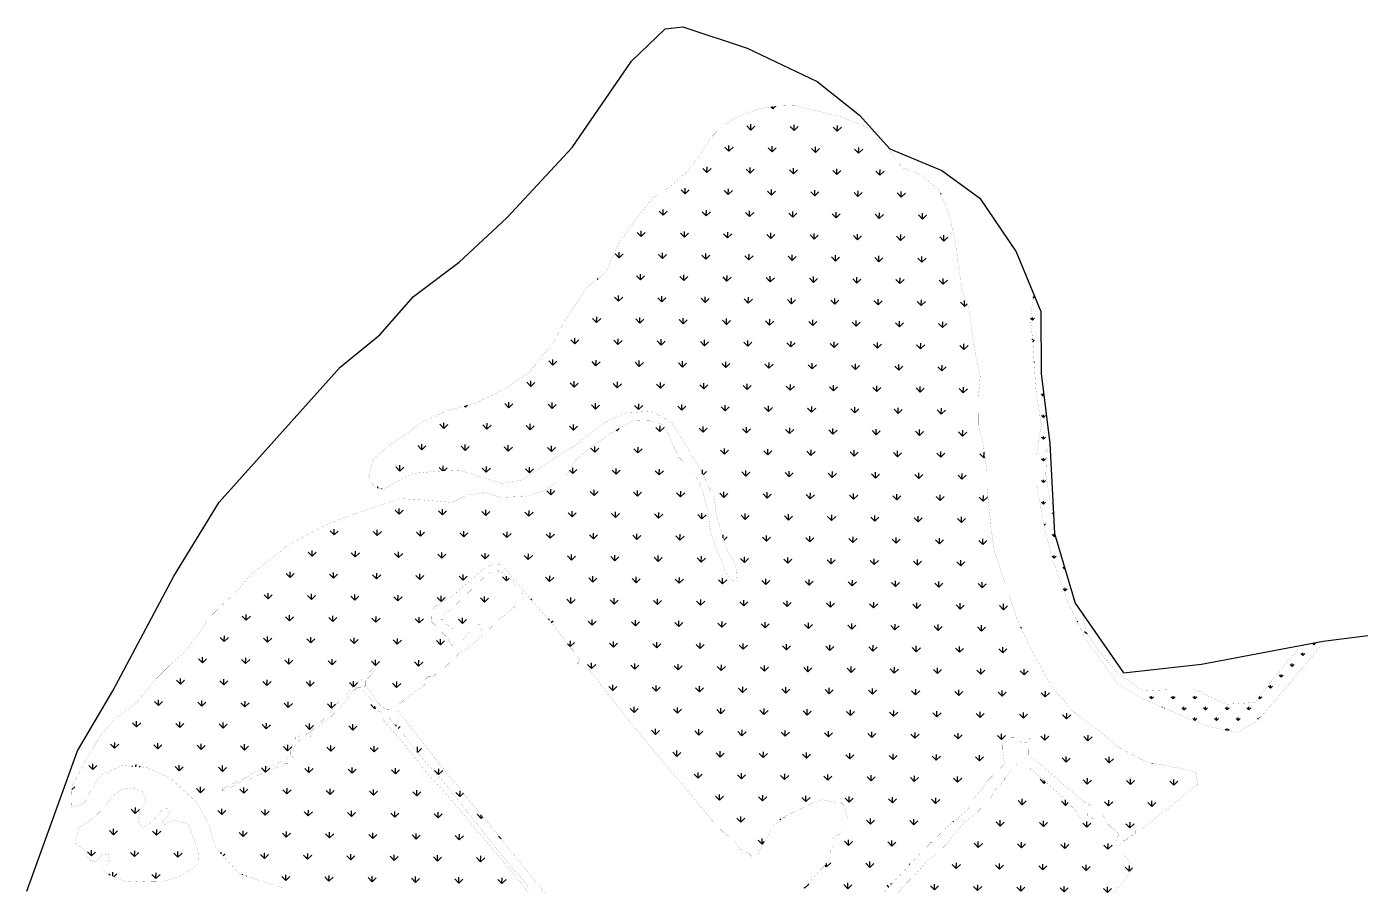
# Model space of a CAD drawing. Header units: metres. Extents: x 266580 to 276210, y 2111090 to 2136109.
# Drawn here: x 269120 to 271335, y 2118526 to 2119954 of the extents above; entities that cross this region are included whole.
import ezdxf

# ---------------------------------------------------------------- set-up
doc = ezdxf.new("R2010")
doc.units = ezdxf.units.M
doc.layers.add('MANGROOVES', color=112, linetype='Continuous')
doc.layers.add('village', color=3, linetype='Continuous')

msp = doc.modelspace()

# ---------------------------------------------------------------- hatches: boundary and pattern name
at = {"layer": 'MANGROOVES'}
h = msp.add_hatch(dxfattribs=at)
h.set_pattern_fill('GRASS', color=256, scale=2, angle=-0.837602)
h.paths.add_polyline_path([(270640.6, 2118173.3), (270640.6, 2118177.3), (270636.6, 2118177.3), (270632.7, 2118181.4), (270609.2, 2118209.6), (270581.9, 2118245.8), (270519.2, 2118318.4), (270487.9, 2118354.7), (270480.1, 2118366.8), (270460.4, 2118383), (270452.7, 2118395.1), (270452.7, 2118399.1), (270452.8, 2118403), (270452.8, 2118407), (270456.8, 2118407), (270460.8, 2118406.9), (270464.8, 2118406.9), (270468.8, 2118406.8), (270476.8, 2118414.6), (270484.9, 2118418.5), (270484.9, 2118422.5), (270489, 2118430.4), (270497.1, 2118438.2), (270501.2, 2118446.1), (270509.3, 2118454), (270541.6, 2118485.4), (270561.8, 2118509), (270578.1, 2118528.7), (270594.2, 2118544.4), (270618.5, 2118571.9), (270630.6, 2118579.7), (270646.7, 2118595.4), (270658.9, 2118611.1), (270675.1, 2118630.8), (270695.3, 2118646.4), (270719.5, 2118670), (270727.7, 2118685.8), (270731.7, 2118689.7), (270735.8, 2118693.6), (270747.9, 2118709.4), (270756.1, 2118721.2), (270764.2, 2118729), (270768.1, 2118729), (270772.1, 2118728.9), (270780.1, 2118728.8), (270787.9, 2118720.7), (270811.5, 2118700.5), (270839, 2118676.2), (270858.7, 2118656), (270870.4, 2118639.9), (270874.3, 2118639.8), (270878.3, 2118639.8), (270882.4, 2118643.7), (270882.4, 2118645.7), (270882.4, 2118647.7), (270886.5, 2118651.6), (270886.6, 2118659.6), (270882.7, 2118663.6), (270874.8, 2118667.7), (270831.5, 2118704.2), (270804, 2118728.5), (270788.2, 2118740.6), (270784.3, 2118744.7), (270784.4, 2118748.7), (270784.4, 2118752.6), (270784.5, 2118756.6), (270784.5, 2118760.6), (270784.6, 2118764.6), (270788.6, 2118768.5), (270784.7, 2118772.6), (270780.6, 2118764.6), (270776.6, 2118764.7), (270772.6, 2118764.8), (270768.7, 2118768.8), (270764.7, 2118768.9), (270760.8, 2118772.9), (270752.9, 2118773), (270748.9, 2118773.1), (270744.8, 2118769.2), (270740.7, 2118761.3), (270740.6, 2118753.3), (270744.2, 2118729.3), (270740.2, 2118725.4), (270732.1, 2118717.6), (270716, 2118701.9), (270707.8, 2118690), (270691.6, 2118670.4), (270691.5, 2118662.4), (270687.5, 2118662.5), (270683.4, 2118654.6), (270643.1, 2118619.3), (270606.7, 2118584), (270566.3, 2118540.8), (270533.9, 2118505.4), (270505.6, 2118474), (270477.2, 2118442.5), (270473.3, 2118442.6), (270461.2, 2118434.8), (270457.2, 2118430.9), (270453.1, 2118426.9), (270449, 2118419), (270449, 2118415), (270448.9, 2118411.1), (270444.9, 2118411.1), (270441, 2118411.2), (270433.2, 2118423.2), (270421.5, 2118439.3), (270417.6, 2118447.4), (270413.7, 2118451.4), (270413.7, 2118455.4), (270417.8, 2118463.3), (270417.9, 2118467.3), (270406.1, 2118479.4), (270402.2, 2118483.4), (270398.4, 2118495.4), (270398.4, 2118499.4), (270398.5, 2118503.4), (270398.6, 2118507.4), (270402.6, 2118511.3), (270406.6, 2118515.2), (270410.7, 2118519.2), (270410.7, 2118523.1), (270439.1, 2118554.6), (270447.1, 2118562.4), (270455.3, 2118574.3), (270455.3, 2118578.2), (270455.5, 2118586.2), (270459.6, 2118594.1), (270459.7, 2118602.1), (270459.7, 2118606.1), (270463.8, 2118610), (270479.8, 2118617.7), (270483.8, 2118621.6), (270483.9, 2118625.6), (270484.1, 2118637.6), (270480.3, 2118649.6), (270476.5, 2118661.6), (270472.5, 2118665.6), (270464.6, 2118665.7), (270440.8, 2118670.1), (270428.8, 2118666.2), (270388.7, 2118646.9), (270380.6, 2118643.1), (270360.5, 2118627.4), (270356.4, 2118619.5), (270336, 2118584), (270335.9, 2118580), (270331.9, 2118576.1), (270327.9, 2118576.1), (270323.9, 2118576.2), (270320, 2118580.2), (270312.1, 2118584.3), (270304.2, 2118588.4), (270296.4, 2118600.5), (270288.5, 2118608.6), (270280.6, 2118612.7), (270257.1, 2118636.9), (270210.1, 2118693.3), (270116.2, 2118806.2), (270053.7, 2118886.8), (270041.9, 2118898.9), (270037.9, 2118899), (270033.9, 2118895), (270038, 2118902.9), (270034.1, 2118911), (270022.4, 2118923.1), (269998.9, 2118955.3), (269955.9, 2119003.7), (269936.3, 2119027.9), (269912.8, 2119056.1), (269904.9, 2119060.2), (269897, 2119060.3), (269893, 2119060.4), (269876.9, 2119052.7), (269828.5, 2119009.6), (269804.4, 2118994), (269796.4, 2118990.1), (269792.3, 2118982.2), (269792.2, 2118974.2), (269792, 2118966.3), (269796, 2118962.2), (269799.9, 2118958.2), (269807.7, 2118950.1), (269819.5, 2118938), (269823.4, 2118930), (269827.3, 2118925.9), (269831.3, 2118925.9), (269835.3, 2118929.8), (269839.4, 2118933.7), (269843.3, 2118933.7), (269855.5, 2118949.4), (269863.5, 2118949.3), (269871.4, 2118949.2), (269875.5, 2118953.1), (269875.5, 2118957.1), (269871.6, 2118961.1), (269863.6, 2118961.3), (269859.7, 2118961.3), (269855.6, 2118957.4), (269851.6, 2118957.4), (269843.7, 2118957.6), (269839.6, 2118953.6), (269835.7, 2118953.7), (269831.7, 2118953.8), (269827.7, 2118953.8), (269823.8, 2118957.9), (269815.9, 2118962), (269812, 2118966), (269812, 2118970), (269808, 2118970), (269808.1, 2118974), (269812.1, 2118977.9), (269824.2, 2118985.7), (269836.3, 2118997.5), (269844.4, 2119005.3), (269868.6, 2119028.9), (269884.8, 2119044.6), (269892.8, 2119048.4), (269896.8, 2119048.4), (269900.8, 2119052.3), (269904.7, 2119048.3), (269908.7, 2119048.2), (269912.6, 2119044.2), (269924.5, 2119036), (269932.3, 2119024), (269944, 2119011.9), (269944, 2119007.9), (269943.9, 2119003.9), (269927.8, 2118988.2), (269903.6, 2118968.6), (269875.3, 2118941.2), (269851.1, 2118921.6), (269839.1, 2118913.8), (269826.9, 2118902.1), (269814.8, 2118890.3), (269806.7, 2118882.4), (269802.7, 2118878.5), (269798.7, 2118878.6), (269794.7, 2118874.6), (269790.7, 2118874.7), (269786.7, 2118874.8), (269782.7, 2118870.8), (269782.6, 2118866.9), (269782.6, 2118862.9), (269778.5, 2118859), (269750.4, 2118839.5), (269742.3, 2118831.6), (269734.3, 2118827.7), (269734.2, 2118823.8), (269738.1, 2118815.7), (269753.7, 2118795.6), (269820.2, 2118711), (269890.6, 2118626.3), (269949.3, 2118553.8), (270007.9, 2118481.2), (270047.1, 2118432.9), (270058.8, 2118416.8), (270066.7, 2118412.7), (270070.6, 2118408.6), (270078.5, 2118404.5), (270082.5, 2118404.5), (270086.5, 2118408.4), (270090.5, 2118408.3), (270094.5, 2118412.3), (270102.6, 2118416.1), (270106.7, 2118424), (270122.8, 2118435.7), (270151, 2118459.2), (270155, 2118463.2), (270159, 2118463.1), (270162.9, 2118459.1), (270166.9, 2118459), (270166.8, 2118451), (270170.6, 2118443), (270170.6, 2118439), (270174.5, 2118435), (270174.3, 2118423), (270174.3, 2118419.1), (270174.2, 2118411.1), (270174.1, 2118407.1), (270174, 2118399.2), (270173.9, 2118395.2), (270177.8, 2118387.2), (270177.7, 2118383.2), (270173.7, 2118379.2), (270173.6, 2118375.3), (270169.6, 2118371.3), (270161.6, 2118367.5), (270161.5, 2118363.5), (270145.4, 2118351.8), (270145.4, 2118347.8), (270133.3, 2118340), (270129.3, 2118340.1), (270125.3, 2118340.1), (270117.4, 2118340.2), (270113.5, 2118344.3), (270105.6, 2118352.4), (270082.2, 2118384.6), (270074.3, 2118392.6), (270070.4, 2118396.7), (270066.5, 2118400.7), (270058.6, 2118404.8), (270046.8, 2118413), (270007.6, 2118457.3), (269976.3, 2118497.6), (269952.8, 2118525.8), (269902, 2118586.3), (269866.8, 2118630.7), (269816, 2118695.1), (269772.9, 2118743.5), (269745.5, 2118779.8), (269725.9, 2118800), (269722, 2118808), (269722.1, 2118812), (269722.2, 2118816), (269722.2, 2118819.9), (269718.2, 2118820), (269710.3, 2118824.1), (269702.5, 2118832.2), (269683, 2118860.3), (269674.9, 2118852.5), (269678.9, 2118852.4), (269694.5, 2118832.3), (269698.4, 2118824.3), (269706.2, 2118816.2), (269714, 2118800.2), (269749.2, 2118759.8), (269780.5, 2118719.5), (269827.5, 2118667.1), (269878.4, 2118606.6), (269929.3, 2118546.1), (269964.4, 2118501.8), (270003.6, 2118453.4), (270046.6, 2118401), (270062.2, 2118380.9), (270073.9, 2118364.8), (270073.8, 2118356.8), (270073.8, 2118352.8), (270069.7, 2118348.9), (270065.7, 2118345), (270049.5, 2118329.3), (270041.4, 2118317.5), (270033.4, 2118313.6), (270025.3, 2118305.7), (270021.2, 2118301.8), (270021.2, 2118297.8), (270025.1, 2118293.8), (270029.1, 2118293.7), (270041.2, 2118301.5), (270045.2, 2118305.5), (270053.3, 2118317.3), (270057.4, 2118321.2), (270065.4, 2118325.1), (270069.4, 2118329), (270077.4, 2118328.9), (270081.3, 2118324.8), (270085.3, 2118324.8), (270089.2, 2118320.7), (270093.1, 2118316.7), (270093.1, 2118312.7), (270089, 2118308.8), (270089, 2118304.8), (270084.9, 2118300.9), (270084.8, 2118292.9), (270088.8, 2118292.9), (270096.7, 2118288.8), (270100.8, 2118292.7), (270129, 2118316.2), (270157.2, 2118343.6), (270189.4, 2118367.1), (270221.7, 2118394.5), (270225.7, 2118398.4), (270229.7, 2118398.3), (270229.7, 2118394.4), (270229.6, 2118390.4), (270225.6, 2118386.5), (270229.5, 2118386.4), (270233.5, 2118382.4), (270237.5, 2118382.3), (270241.4, 2118382.2), (270245.4, 2118382.2), (270249.3, 2118378.1), (270249.3, 2118374.2), (270249.2, 2118370.2), (270249.1, 2118362.2), (270245.1, 2118358.3), (270245, 2118354.3), (270244.9, 2118350.3), (270244.9, 2118348.3), (270113.6, 2118143.7), (270094.6, 2118140.1), (270068, 2118167.6), (270032.5, 2118188.6), (269989.5, 2118213.5), (269987.7, 2118222.5), (269990.8, 2118229.5), (270003.6, 2118235.2), (270016.3, 2118240.2), (270024.6, 2118248.4), (270021.7, 2118253.1), (270009.4, 2118248.1), (269994.5, 2118244.5), (269980.5, 2118242.7), (269968.6, 2118238.9), (269943.8, 2118240.1), (269916.7, 2118255.1), (269842.2, 2118313.9), (269744.3, 2118374.1), (269588.7, 2118500.6), (269544.9, 2118523.6), (269473.5, 2118546.8), (269433.4, 2118590.7), (269421.6, 2118631.3), (269401, 2118666.9), (269358.8, 2118705.5), (269320.3, 2118723), (269277.6, 2118727), (269244.8, 2118711.9), (269228.9, 2118690.4), (269214.9, 2118663.5), (269194, 2118657.7), (269195, 2118692.4), (269217.7, 2118735.2), (269242.8, 2118777.2), (269264.7, 2118803.5), (269301.4, 2118830), (269333.9, 2118869.9), (269357.2, 2118893.3), (269380.7, 2118914), (269408.5, 2118950.1), (269420.4, 2118969.6), (269435.9, 2118985.2), (269464.3, 2119012.1), (269492.3, 2119044.2), (269555.3, 2119093.8), (269608.6, 2119122.2), (269634.8, 2119134.1), (269739.3, 2119170.2), (269781, 2119167.5), (269826.7, 2119163.8), (269851.4, 2119176.2), (269882.8, 2119180), (269906.8, 2119172), (269947.8, 2119173.9), (269979.3, 2119182.8), (270014.8, 2119206.4), (270032.2, 2119234.9), (270057.9, 2119256.1), (270091.2, 2119279.3), (270127.1, 2119299.5), (270152.9, 2119300.4), (270176.5, 2119292.8), (270186.8, 2119276.2), (270193.3, 2119258.3), (270202.8, 2119239.1), (270228.7, 2119212.9), (270241.4, 2119186.1), (270250.6, 2119152.9), (270256, 2119113.1), (270279.2, 2119051), (270289.5, 2119034.4), (270298.4, 2119033.8), (270299.4, 2119047.8), (270295.9, 2119063.1), (270283.9, 2119082.7), (270274.2, 2119112.4), (270265.3, 2119143.4), (270261.9, 2119171), (270238.4, 2119219.6), (270210.8, 2119264.9), (270190.1, 2119297.7), (270156.9, 2119315.1), (270117.5, 2119312.7), (270093.3, 2119303.4), (270070.7, 2119290.6), (270035.3, 2119261.4), (270001.1, 2119240), (269941.9, 2119201), (269908.4, 2119195.6), (269867.1, 2119208.5), (269837.6, 2119217.4), (269799.1, 2119215.4), (269759.2, 2119211.7), (269737.1, 2119199.4), (269712.3, 2119185.4), (269697.1, 2119188.5), (269687.9, 2119207.7), (269694.3, 2119232.5), (269696.2, 2119236.4), (269703.8, 2119243.2), (269723.7, 2119259.3), (269749.5, 2119276.6), (269777.8, 2119297.6), (269817.4, 2119315.8), (269864.3, 2119328.4), (269907, 2119348.1), (269953.4, 2119378.4), (269995.4, 2119430.6), (270014.3, 2119466.7), (270039.4, 2119504.2), (270049.1, 2119519.8), (270082.5, 2119546.7), (270104, 2119597.5), (270114.1, 2119609.1), (270137.1, 2119641.9), (270161.3, 2119669.9), (270188.4, 2119687.9), (270215.9, 2119712.1), (270236.6, 2119738.3), (270255.5, 2119769.2), (270272.6, 2119785.9), (270298.1, 2119803), (270334.8, 2119817), (270360.8, 2119821.6), (270395.5, 2119822.9), (270471, 2119804.5), (270512.9, 2119788.1), (270532.4, 2119775.1), (270550.6, 2119752.9), (270563.8, 2119730.7), (270577.3, 2119718.2), (270598.2, 2119711.4), (270616.9, 2119697.9), (270636.5, 2119680.9), (270653, 2119638.5), (270662.4, 2119594.9), (270673.2, 2119516.6), (270685.4, 2119483.5), (270688.9, 2119452.3), (270694.1, 2119418.9), (270703.6, 2119373), (270700.4, 2119337), (270700.2, 2119292.7), (270707.7, 2119267.1), (270714.9, 2119214.2), (270714.9, 2119187.9), (270721.4, 2119122.8), (270727, 2119083.2), (270764.5, 2118971.5), (270784.9, 2118926.4), (270820.8, 2118860.5), (270856.7, 2118817.7), (270899.2, 2118785.9), (270933.9, 2118756.9), (270971.8, 2118737), (270985.9, 2118731.3), (271031.7, 2118723.1), (271061.7, 2118716.2), (271065.1, 2118695.7), (271043.8, 2118678.6), (271015, 2118654.9), (270985.3, 2118632.4), (270972.1, 2118622.5), (270969.7, 2118622.5), (270965.6, 2118618.6), (270961.6, 2118618.6), (270961.6, 2118614.6), (270961.2, 2118614.3), (270956.5, 2118610.7), (270953.6, 2118610.8), (270949.5, 2118606.9), (270945.5, 2118602.9), (270941.5, 2118603), (270941.4, 2118599.4), (270934.3, 2118594), (270941.3, 2118587.1), (270941.2, 2118583.1), (270945.1, 2118575.1), (270947, 2118573), (270956.8, 2118558.6), (270956.7, 2118555), (270936.4, 2118527.4), (270879.7, 2118460.5), (270843.3, 2118421.2), (270802.7, 2118370.1), (270794.6, 2118358.2), (270774.5, 2118346.6), (270770.4, 2118338.7), (270762.3, 2118326.8), (270754.1, 2118311), (270750, 2118307.1), (270745.9, 2118299.2), (270745.9, 2118295.2), (270745.7, 2118287.3), (270741.7, 2118279.3), (270737.6, 2118271.4), (270705.2, 2118240.1), (270685.1, 2118224.4), (270685, 2118220.4), (270664.8, 2118196.8), (270664.7, 2118192.9), (270660.6, 2118181), (270656.5, 2118177), (270652.6, 2118177.1), (270648.5, 2118173.2)])
h = msp.add_hatch(dxfattribs=at)
h.set_pattern_fill('GRASS', color=256)
h.paths.add_polyline_path([(271272.5, 2118930), (271275.9, 2118933.8), (271273.1, 2118933.5), (271236.5, 2118926.6), (271195.5, 2118877.2), (271160, 2118831.7), (271112.4, 2118828.6), (271082.2, 2118842.1), (271064.6, 2118852), (271056.2, 2118853.1), (271017.5, 2118852.9), (270973.9, 2118850.6), (270931, 2118881.2), (270900.9, 2118916.7), (270879.3, 2118949.1), (270874.2, 2118977.8), (270861.1, 2118996.6), (270827, 2119112.4), (270819.2, 2119261.7), (270805, 2119377.7), (270804.2, 2119480.6), (270792.2, 2119510), (270787.1, 2119468.4), (270791.1, 2119429.5), (270796.2, 2119349.9), (270805, 2119293.3), (270797.2, 2119241.6), (270797.3, 2119193.4), (270811.6, 2119115.3), (270824.7, 2119066.3), (270848.9, 2118999.3), (270877.8, 2118937.8), (270932.2, 2118863), (270976.3, 2118836.6), (271072.7, 2118794.8), (271106.4, 2118786.4), (271131.2, 2118782.4), (271161.7, 2118799.4), (271185.2, 2118825.5), (271237.8, 2118887.5)])
h = msp.add_hatch(dxfattribs=at)
h.set_pattern_fill('GRASS', color=256, scale=2, angle=-0.837602)
h.paths.add_polyline_path([(269387.8, 2118630.8), (269366.5, 2118635.4), (269356.7, 2118633.5), (269348.5, 2118628.9), (269345.2, 2118634.5), (269351.2, 2118639.1), (269358.2, 2118650.1), (269354.9, 2118655.2), (269345.5, 2118654.6), (269338.1, 2118644.9), (269325.1, 2118631), (269312.1, 2118622.7), (269305.4, 2118632.6), (269307.8, 2118650.5), (269317.9, 2118666.9), (269313.4, 2118682.4), (269296.9, 2118689.9), (269277.6, 2118687.6), (269261.2, 2118675), (269249.5, 2118658.6), (269234.3, 2118643), (269221.8, 2118632.9), (269206.7, 2118623.3), (269199.3, 2118598.7), (269208.3, 2118591.3), (269216.4, 2118586.4), (269220.5, 2118577), (269226, 2118568.8), (269234.9, 2118567), (269244.9, 2118579.2), (269256, 2118580.3), (269257.1, 2118570.5), (269252.8, 2118562.4), (269245, 2118554.5), (269254.2, 2118546.6), (269269.5, 2118540), (269286, 2118533.6), (269317.7, 2118535.1), (269347.7, 2118534.7), (269371.6, 2118541.9), (269390.5, 2118552.8), (269405.6, 2118564.9), (269404.2, 2118585.6)])

# ---------------------------------------------------------------- linework, layer by layer
at = {"layer": 'MANGROOVES', "const_width": 0.134, "flags": 128}
for points in [[(270533.9, 2118505.4), (270566.3, 2118540.8), (270606.7, 2118584), (270643.1, 2118619.3), (270683.4, 2118654.6), (270687.5, 2118662.5), (270691.5, 2118662.4), (270691.6, 2118670.4), (270707.8, 2118690), (270716, 2118701.9), (270732.1, 2118717.6), (270740.2, 2118725.4), (270744.2, 2118729.3), (270740.6, 2118753.3), (270740.7, 2118761.3), (270744.8, 2118769.2), (270748.9, 2118773.1), (270752.9, 2118773), (270760.8, 2118772.9), (270764.7, 2118768.9), (270768.7, 2118768.8), (270772.6, 2118764.8), (270776.6, 2118764.7), (270780.6, 2118764.6), (270784.7, 2118772.6), (270788.6, 2118768.5), (270784.6, 2118764.6), (270784.5, 2118760.6), (270784.5, 2118756.6), (270784.4, 2118752.6), (270784.4, 2118748.7), (270784.3, 2118744.7), (270788.2, 2118740.6), (270804, 2118728.5), (270831.5, 2118704.2), (270874.8, 2118667.7), (270882.7, 2118663.6), (270886.6, 2118659.6), (270886.5, 2118651.6), (270882.4, 2118647.7), (270882.4, 2118645.7), (270889.4, 2118638.7), (270890.3, 2118639.6), (270898.3, 2118647.4), (270902.4, 2118651.4), (270906.4, 2118651.3), (270906.3, 2118647.3), (270910.2, 2118639.3), (270914.1, 2118635.3), (270914, 2118631.3), (270918, 2118627.2), (270921.9, 2118623.2), (270929.8, 2118619.1), (270933.7, 2118611.1), (270929.6, 2118607.2), (270929.6, 2118603.2), (270927.3, 2118601), (270934.3, 2118594), (270941.4, 2118599.4), (270941.5, 2118603), (270945.5, 2118602.9), (270949.5, 2118606.9), (270953.6, 2118610.8), (270956.5, 2118610.7), (270961.2, 2118614.3), (270961.6, 2118614.6), (270961.6, 2118618.6), (270965.6, 2118618.6), (270969.7, 2118622.5), (270972.1, 2118622.5), (270985.3, 2118632.4), (271015, 2118654.9), (271043.8, 2118678.6), (271065.1, 2118695.7), (271061.7, 2118716.2), (271031.7, 2118723.1), (270985.9, 2118731.3), (270971.8, 2118737), (270933.9, 2118756.9), (270899.2, 2118785.9), (270856.7, 2118817.7), (270820.8, 2118860.5), (270784.9, 2118926.4), (270764.5, 2118971.5), (270727, 2119083.2), (270721.4, 2119122.8), (270714.9, 2119187.9), (270714.9, 2119214.2), (270707.7, 2119267.1), (270700.2, 2119292.7), (270700.4, 2119337), (270703.6, 2119373), (270694.1, 2119418.9), (270688.9, 2119452.3), (270685.4, 2119483.5), (270673.2, 2119516.6), (270662.4, 2119594.9), (270653, 2119638.5), (270636.5, 2119680.9), (270616.9, 2119697.9), (270598.2, 2119711.4), (270577.3, 2119718.2), (270563.8, 2119730.7), (270550.6, 2119752.9), (270532.4, 2119775.1), (270512.9, 2119788.1), (270471, 2119804.5), (270395.5, 2119822.9), (270360.8, 2119821.6), (270334.8, 2119817), (270298.1, 2119803), (270272.6, 2119785.9), (270255.5, 2119769.2), (270236.6, 2119738.3), (270215.9, 2119712.1), (270188.4, 2119687.9), (270161.3, 2119669.9), (270137.1, 2119641.9), (270114.1, 2119609.1), (270104, 2119597.5), (270082.5, 2119546.7), (270049.1, 2119519.8), (270039.4, 2119504.2), (270014.3, 2119466.7), (269995.4, 2119430.6), (269953.4, 2119378.4), (269907, 2119348.1), (269864.3, 2119328.4), (269817.4, 2119315.8), (269777.8, 2119297.6), (269749.5, 2119276.6), (269723.7, 2119259.3), (269703.8, 2119243.2), (269696.2, 2119236.4), (269694.3, 2119232.5), (269687.9, 2119207.7), (269697.1, 2119188.5), (269712.3, 2119185.4), (269737.1, 2119199.4), (269759.2, 2119211.7), (269799.1, 2119215.4), (269837.6, 2119217.4), (269867.1, 2119208.5), (269908.4, 2119195.6), (269941.9, 2119201), (270001.1, 2119240), (270035.3, 2119261.4), (270070.7, 2119290.6), (270093.3, 2119303.4), (270117.5, 2119312.7), (270156.9, 2119315.1), (270190.1, 2119297.7), (270210.8, 2119264.9), (270238.4, 2119219.6), (270261.9, 2119171), (270265.3, 2119143.4), (270274.2, 2119112.4), (270283.9, 2119082.7), (270295.9, 2119063.1), (270299.4, 2119047.8), (270298.4, 2119033.8), (270289.5, 2119034.4), (270279.2, 2119051), (270256, 2119113.1), (270250.6, 2119152.9), (270241.4, 2119186.1), (270228.7, 2119212.9), (270202.8, 2119239.1), (270193.3, 2119258.3), (270186.8, 2119276.2), (270176.5, 2119292.8), (270152.9, 2119300.4), (270127.1, 2119299.5), (270091.2, 2119279.3), (270057.9, 2119256.1), (270032.2, 2119234.9), (270014.8, 2119206.4), (269979.3, 2119182.8), (269947.8, 2119173.9), (269906.8, 2119172), (269882.8, 2119180), (269851.4, 2119176.2), (269826.7, 2119163.8), (269781, 2119167.5), (269739.3, 2119170.2), (269634.8, 2119134.1), (269608.6, 2119122.2), (269555.3, 2119093.8), (269492.3, 2119044.2), (269464.3, 2119012.1), (269435.9, 2118985.2), (269420.4, 2118969.6), (269408.5, 2118950.1), (269380.7, 2118914), (269357.2, 2118893.3), (269333.9, 2118869.9), (269301.4, 2118830), (269264.7, 2118803.5), (269242.8, 2118777.2), (269217.7, 2118735.2), (269195, 2118692.4), (269194, 2118657.7), (269214.9, 2118663.5), (269228.9, 2118690.4), (269244.8, 2118711.9), (269277.6, 2118727), (269320.3, 2118723), (269358.8, 2118705.5), (269401, 2118666.9), (269421.6, 2118631.3), (269433.4, 2118590.7), (269473.5, 2118546.8), (269544.9, 2118523.6)], [(269544.9, 2118523.6), (269473.5, 2118546.8), (269433.4, 2118590.7), (269421.6, 2118631.3), (269401, 2118666.9), (269358.8, 2118705.5), (269320.3, 2118723), (269277.6, 2118727), (269244.8, 2118711.9), (269228.9, 2118690.4), (269214.9, 2118663.5), (269194, 2118657.7), (269195, 2118692.4), (269217.7, 2118735.2), (269242.8, 2118777.2), (269264.7, 2118803.5), (269301.4, 2118830), (269333.9, 2118869.9), (269357.2, 2118893.3), (269380.7, 2118914), (269408.5, 2118950.1), (269420.4, 2118969.6), (269435.9, 2118985.2), (269464.3, 2119012.1), (269492.3, 2119044.2), (269555.3, 2119093.8), (269608.6, 2119122.2), (269634.8, 2119134.1), (269739.3, 2119170.2), (269781, 2119167.5), (269826.7, 2119163.8), (269851.4, 2119176.2), (269882.8, 2119180), (269906.8, 2119172), (269947.8, 2119173.9), (269979.3, 2119182.8), (270014.8, 2119206.4), (270032.2, 2119234.9), (270057.9, 2119256.1), (270091.2, 2119279.3), (270127.1, 2119299.5), (270152.9, 2119300.4), (270176.5, 2119292.8), (270186.8, 2119276.2), (270193.3, 2119258.3), (270202.8, 2119239.1), (270228.7, 2119212.9), (270241.4, 2119186.1), (270250.6, 2119152.9), (270256, 2119113.1), (270279.2, 2119051), (270289.5, 2119034.4), (270298.4, 2119033.8), (270299.4, 2119047.8), (270295.9, 2119063.1), (270283.9, 2119082.7), (270274.2, 2119112.4), (270265.3, 2119143.4), (270261.9, 2119171), (270238.4, 2119219.6), (270210.8, 2119264.9), (270190.1, 2119297.7), (270156.9, 2119315.1), (270117.5, 2119312.7), (270093.3, 2119303.4), (270070.7, 2119290.6), (270035.3, 2119261.4), (270001.1, 2119240), (269941.9, 2119201), (269908.4, 2119195.6), (269867.1, 2119208.5), (269837.6, 2119217.4), (269799.1, 2119215.4), (269759.2, 2119211.7), (269737.1, 2119199.4), (269712.3, 2119185.4), (269697.1, 2119188.5), (269687.9, 2119207.7), (269694.3, 2119232.5), (269696.2, 2119236.4), (269703.8, 2119243.2), (269723.7, 2119259.3), (269749.5, 2119276.6), (269777.8, 2119297.6), (269817.4, 2119315.8), (269864.3, 2119328.4), (269907, 2119348.1), (269953.4, 2119378.4), (269995.4, 2119430.6), (270014.3, 2119466.7), (270039.4, 2119504.2), (270049.1, 2119519.8), (270082.5, 2119546.7), (270104, 2119597.5), (270114.1, 2119609.1), (270137.1, 2119641.9), (270161.3, 2119669.9), (270188.4, 2119687.9), (270215.9, 2119712.1), (270236.6, 2119738.3), (270255.5, 2119769.2), (270272.6, 2119785.9), (270298.1, 2119803), (270334.8, 2119817), (270360.8, 2119821.6), (270395.5, 2119822.9), (270471, 2119804.5), (270512.9, 2119788.1), (270532.4, 2119775.1), (270550.6, 2119752.9), (270563.8, 2119730.7), (270577.3, 2119718.2), (270598.2, 2119711.4), (270616.9, 2119697.9), (270636.5, 2119680.9), (270653, 2119638.5), (270662.4, 2119594.9), (270673.2, 2119516.6), (270685.4, 2119483.5), (270688.9, 2119452.3), (270694.1, 2119418.9), (270703.6, 2119373), (270700.4, 2119337), (270700.2, 2119292.7), (270707.7, 2119267.1), (270714.9, 2119214.2), (270714.9, 2119187.9), (270721.4, 2119122.8), (270727, 2119083.2), (270764.5, 2118971.5), (270784.9, 2118926.4), (270820.8, 2118860.5), (270856.7, 2118817.7), (270899.2, 2118785.9), (270933.9, 2118756.9), (270971.8, 2118737), (270985.9, 2118731.3), (271031.7, 2118723.1), (271061.7, 2118716.2), (271065.1, 2118695.7), (271043.8, 2118678.6), (271015, 2118654.9), (270985.3, 2118632.4), (270972.1, 2118622.5), (270969.7, 2118622.5), (270965.6, 2118618.6), (270961.6, 2118618.6), (270961.6, 2118614.6), (270961.2, 2118614.3), (270956.5, 2118610.7), (270953.6, 2118610.8), (270949.5, 2118606.9), (270945.5, 2118602.9), (270941.5, 2118603), (270941.4, 2118599.4), (270934.3, 2118594), (270941.3, 2118587.1), (270941.2, 2118583.1), (270945.1, 2118575.1), (270947, 2118573), (270956.8, 2118558.6), (270956.7, 2118555), (270936.4, 2118527.4), (270879.7, 2118460.5)], [(271275.9, 2118933.8), (271272.5, 2118930), (271237.8, 2118887.5), (271185.2, 2118825.5), (271161.7, 2118799.4), (271131.2, 2118782.4), (271106.4, 2118786.4), (271072.7, 2118794.8), (270976.3, 2118836.6), (270932.2, 2118863), (270877.8, 2118937.8), (270848.9, 2118999.3), (270824.7, 2119066.3), (270811.6, 2119115.3), (270797.3, 2119193.4), (270797.2, 2119241.6), (270805, 2119293.3), (270796.2, 2119349.9), (270791.1, 2119429.5), (270787.1, 2119468.4), (270792.3, 2119510.7)], [(270819.2, 2119262), (270814.3, 2119249.9), (270812.5, 2119209.3), (270819.2, 2119169.8), (270824.8, 2119154.6)], [(270007.9, 2118481.2), (269949.3, 2118553.8), (269890.6, 2118626.3), (269820.2, 2118711), (269753.7, 2118795.6), (269738.1, 2118815.7), (269734.2, 2118823.8), (269734.3, 2118827.7), (269742.3, 2118831.6), (269750.4, 2118839.5), (269778.5, 2118859), (269782.6, 2118862.9), (269782.6, 2118866.9), (269782.7, 2118870.8), (269786.7, 2118874.8), (269790.7, 2118874.7), (269794.7, 2118874.6), (269798.7, 2118878.6), (269802.7, 2118878.5), (269806.7, 2118882.4), (269814.8, 2118890.3), (269826.9, 2118902.1), (269839.1, 2118913.8), (269851.1, 2118921.6), (269875.3, 2118941.2), (269903.6, 2118968.6), (269927.8, 2118988.2), (269943.9, 2119003.9), (269944, 2119007.9), (269944, 2119011.9), (269932.3, 2119024), (269924.5, 2119036), (269912.6, 2119044.2), (269908.7, 2119048.2), (269904.7, 2119048.3), (269900.8, 2119052.3), (269896.8, 2119048.4), (269892.8, 2119048.4), (269884.8, 2119044.6), (269868.6, 2119028.9), (269844.4, 2119005.3), (269836.3, 2118997.5), (269824.2, 2118985.7), (269812.1, 2118977.9), (269808.1, 2118974), (269808, 2118970), (269812, 2118970), (269812, 2118966), (269815.9, 2118962), (269823.8, 2118957.9), (269827.7, 2118953.8), (269831.7, 2118953.8), (269835.7, 2118953.7), (269839.6, 2118953.6), (269843.7, 2118957.6), (269851.6, 2118957.4), (269855.6, 2118957.4), (269859.7, 2118961.3), (269863.6, 2118961.3), (269871.6, 2118961.1), (269875.5, 2118957.1), (269875.5, 2118953.1), (269871.4, 2118949.2), (269863.5, 2118949.3), (269855.5, 2118949.4), (269843.3, 2118933.7), (269839.4, 2118933.7), (269835.3, 2118929.8), (269831.3, 2118925.9), (269827.3, 2118925.9), (269823.4, 2118930), (269819.5, 2118938), (269807.7, 2118950.1), (269799.9, 2118958.2), (269796, 2118962.2), (269792, 2118966.3), (269792.2, 2118974.2), (269792.3, 2118982.2), (269796.4, 2118990.1), (269804.4, 2118994), (269828.5, 2119009.6), (269876.9, 2119052.7), (269893, 2119060.4), (269897, 2119060.3), (269904.9, 2119060.2), (269912.8, 2119056.1), (269936.3, 2119027.9), (269955.9, 2119003.7), (269998.9, 2118955.3), (270022.4, 2118923.1), (270034.1, 2118911), (270038, 2118902.9), (270033.9, 2118895), (270037.9, 2118899), (270041.9, 2118898.9), (270053.7, 2118886.8), (270116.2, 2118806.2), (270210.1, 2118693.3), (270257.1, 2118636.9), (270280.6, 2118612.7), (270288.5, 2118608.6), (270296.4, 2118600.5), (270304.2, 2118588.4), (270312.1, 2118584.3), (270320, 2118580.2), (270323.9, 2118576.2), (270327.9, 2118576.1), (270331.9, 2118576.1), (270335.9, 2118580), (270336, 2118584), (270356.4, 2118619.5), (270360.5, 2118627.4), (270380.6, 2118643.1), (270388.7, 2118646.9), (270428.8, 2118666.2), (270440.8, 2118670.1), (270464.6, 2118665.7), (270472.5, 2118665.6), (270476.5, 2118661.6), (270480.3, 2118649.6), (270484.1, 2118637.6), (270483.9, 2118625.6), (270483.8, 2118621.6), (270479.8, 2118617.7), (270463.8, 2118610), (270459.7, 2118606.1), (270459.7, 2118602.1), (270459.6, 2118594.1), (270455.5, 2118586.2), (270455.3, 2118578.2), (270455.3, 2118574.3), (270447.1, 2118562.4), (270439.1, 2118554.6), (270410.7, 2118523.1)], [(270410.7, 2118523.1), (270439.1, 2118554.6), (270447.1, 2118562.4), (270455.3, 2118574.3), (270455.3, 2118578.2), (270455.5, 2118586.2), (270459.6, 2118594.1), (270459.7, 2118602.1), (270459.7, 2118606.1), (270463.8, 2118610), (270479.8, 2118617.7), (270483.8, 2118621.6), (270483.9, 2118625.6), (270484.1, 2118637.6), (270480.3, 2118649.6), (270476.5, 2118661.6), (270472.5, 2118665.6), (270464.6, 2118665.7), (270440.8, 2118670.1), (270428.8, 2118666.2), (270388.7, 2118646.9), (270380.6, 2118643.1), (270360.5, 2118627.4), (270356.4, 2118619.5), (270336, 2118584), (270335.9, 2118580), (270331.9, 2118576.1), (270327.9, 2118576.1), (270323.9, 2118576.2), (270320, 2118580.2), (270312.1, 2118584.3), (270304.2, 2118588.4), (270296.4, 2118600.5), (270288.5, 2118608.6), (270280.6, 2118612.7), (270257.1, 2118636.9), (270210.1, 2118693.3), (270116.2, 2118806.2), (270053.7, 2118886.8), (270041.9, 2118898.9), (270037.9, 2118899), (270033.9, 2118895), (270038, 2118902.9), (270034.1, 2118911), (270022.4, 2118923.1), (269998.9, 2118955.3), (269955.9, 2119003.7), (269936.3, 2119027.9), (269912.8, 2119056.1), (269904.9, 2119060.2), (269897, 2119060.3), (269893, 2119060.4), (269876.9, 2119052.7), (269828.5, 2119009.6), (269804.4, 2118994), (269796.4, 2118990.1), (269792.3, 2118982.2), (269792.2, 2118974.2), (269792, 2118966.3), (269796, 2118962.2), (269799.9, 2118958.2), (269807.7, 2118950.1), (269819.5, 2118938), (269823.4, 2118930), (269827.3, 2118925.9), (269831.3, 2118925.9), (269835.3, 2118929.8), (269839.4, 2118933.7), (269843.3, 2118933.7), (269855.5, 2118949.4), (269863.5, 2118949.3), (269871.4, 2118949.2), (269875.5, 2118953.1), (269875.5, 2118957.1), (269871.6, 2118961.1), (269863.6, 2118961.3), (269859.7, 2118961.3), (269855.6, 2118957.4), (269851.6, 2118957.4), (269843.7, 2118957.6), (269839.6, 2118953.6), (269835.7, 2118953.7), (269831.7, 2118953.8), (269827.7, 2118953.8), (269823.8, 2118957.9), (269815.9, 2118962), (269812, 2118966), (269812, 2118970), (269808, 2118970), (269808.1, 2118974), (269812.1, 2118977.9), (269824.2, 2118985.7), (269836.3, 2118997.5), (269844.4, 2119005.3), (269868.6, 2119028.9), (269884.8, 2119044.6), (269892.8, 2119048.4), (269896.8, 2119048.4), (269900.8, 2119052.3), (269904.7, 2119048.3), (269908.7, 2119048.2), (269912.6, 2119044.2), (269924.5, 2119036), (269932.3, 2119024), (269944, 2119011.9), (269944, 2119007.9), (269943.9, 2119003.9), (269927.8, 2118988.2), (269903.6, 2118968.6), (269875.3, 2118941.2), (269851.1, 2118921.6), (269839.1, 2118913.8), (269826.9, 2118902.1), (269814.8, 2118890.3), (269806.7, 2118882.4), (269802.7, 2118878.5), (269798.7, 2118878.6), (269794.7, 2118874.6), (269790.7, 2118874.7), (269786.7, 2118874.8), (269782.7, 2118870.8), (269782.6, 2118866.9), (269782.6, 2118862.9), (269778.5, 2118859), (269750.4, 2118839.5), (269742.3, 2118831.6), (269734.3, 2118827.7), (269734.2, 2118823.8), (269738.1, 2118815.7), (269753.7, 2118795.6), (269820.2, 2118711), (269890.6, 2118626.3), (269949.3, 2118553.8), (270007.9, 2118481.2)], [(270874.2, 2118977.8), (270879.3, 2118949.1), (270900.9, 2118916.7), (270931, 2118881.2), (270973.9, 2118850.6), (271017.5, 2118852.9), (271056.2, 2118853.1), (271064.6, 2118852), (271082.2, 2118842.1), (271112.4, 2118828.6), (271160, 2118831.7), (271195.5, 2118877.2), (271236.5, 2118926.6)], [(269964.4, 2118501.8), (269929.3, 2118546.1), (269878.4, 2118606.6), (269827.5, 2118667.1), (269780.5, 2118719.5), (269749.2, 2118759.8), (269714, 2118800.2), (269706.2, 2118816.2), (269698.4, 2118824.3), (269694.5, 2118832.3), (269678.9, 2118852.4), (269674.9, 2118852.5), (269683, 2118860.3), (269675, 2118856.5), (269671, 2118856.5), (269667, 2118856.6), (269666.9, 2118852.6), (269663, 2118852.7), (269650.8, 2118836.9), (269638.6, 2118821.2), (269622.5, 2118805.5), (269606.4, 2118793.8), (269606.2, 2118785.8), (269598.2, 2118781.9), (269594.2, 2118778), (269590.1, 2118774.1), (269586.2, 2118774.1), (269582.2, 2118774.2), (269578.1, 2118770.3), (269574.2, 2118770.3), (269570.1, 2118766.4), (269566.1, 2118762.5), (269561.9, 2118750.6), (269565.8, 2118746.6), (269561.8, 2118742.6), (269561.7, 2118738.7), (269557.7, 2118734.7), (269553.7, 2118730.8), (269549.7, 2118730.9), (269533.6, 2118723.1), (269513.6, 2118715.5), (269489.6, 2118703.9), (269481.6, 2118704), (269469.5, 2118696.2), (269453.5, 2118688.5), (269445.5, 2118684.6), (269445.5, 2118688.6), (269453.6, 2118692.5), (269469.6, 2118700.2), (269485.6, 2118707.9), (269497.7, 2118715.7), (269517.7, 2118723.4), (269529.7, 2118727.2), (269545.8, 2118734.9), (269553.8, 2118738.8), (269557.8, 2118742.7), (269557.9, 2118746.7), (269557.9, 2118750.7), (269562.1, 2118762.6), (269562.2, 2118766.5), (269562.2, 2118770.5), (269566.2, 2118770.5), (269566.3, 2118774.4), (269570.2, 2118774.4), (269578.3, 2118778.2), (269582.2, 2118778.2), (269590.3, 2118782.1), (269594.3, 2118786), (269598.3, 2118789.9), (269606.4, 2118797.7), (269622.6, 2118813.4), (269634.7, 2118829.2), (269650.9, 2118844.9), (269667.1, 2118864.6), (269675.1, 2118868.4), (269683.2, 2118876.3), (269691.3, 2118884.1), (269695.3, 2118888), (269699.4, 2118892), (269703.4, 2118895.9), (269703.4, 2118891.9), (269699.3, 2118888), (269691.2, 2118876.2), (269683.1, 2118868.3), (269683, 2118864.3), (269683, 2118860.3), (269702.5, 2118832.2), (269710.3, 2118824.1), (269718.2, 2118820), (269722.2, 2118819.9), (269722.2, 2118816), (269722.1, 2118812), (269722, 2118808), (269725.9, 2118800), (269745.5, 2118779.8), (269772.9, 2118743.5), (269816, 2118695.1), (269866.8, 2118630.7), (269902, 2118586.3), (269952.8, 2118525.8)], [(269952.8, 2118525.8), (269902, 2118586.3), (269866.8, 2118630.7), (269816, 2118695.1), (269772.9, 2118743.5), (269745.5, 2118779.8), (269725.9, 2118800), (269722, 2118808), (269722.1, 2118812), (269722.2, 2118816), (269722.2, 2118819.9), (269718.2, 2118820), (269710.3, 2118824.1), (269702.5, 2118832.2), (269683, 2118860.3), (269674.9, 2118852.5), (269678.9, 2118852.4), (269694.5, 2118832.3), (269698.4, 2118824.3), (269706.2, 2118816.2), (269714, 2118800.2), (269749.2, 2118759.8), (269780.5, 2118719.5), (269827.5, 2118667.1), (269878.4, 2118606.6), (269929.3, 2118546.1), (269964.4, 2118501.8)], [(270561.8, 2118509), (270578.1, 2118528.7), (270594.2, 2118544.4), (270618.5, 2118571.9), (270630.6, 2118579.7), (270646.7, 2118595.4), (270658.9, 2118611.1), (270675.1, 2118630.8), (270695.3, 2118646.4), (270719.5, 2118670), (270727.7, 2118685.8), (270731.7, 2118689.7), (270735.8, 2118693.6), (270747.9, 2118709.4), (270756.1, 2118721.2), (270764.2, 2118729), (270768.1, 2118729), (270772.1, 2118728.9), (270780.1, 2118728.8), (270787.9, 2118720.7), (270811.5, 2118700.5), (270839, 2118676.2), (270858.7, 2118656), (270870.4, 2118639.9), (270874.3, 2118639.8), (270878.3, 2118639.8), (270882.4, 2118643.7), (270882.4, 2118645.7), (270882.4, 2118647.7), (270886.5, 2118651.6), (270886.6, 2118659.6), (270882.7, 2118663.6), (270874.8, 2118667.7), (270831.5, 2118704.2), (270804, 2118728.5), (270788.2, 2118740.6), (270784.3, 2118744.7), (270784.4, 2118748.7), (270784.4, 2118752.6), (270784.5, 2118756.6), (270784.5, 2118760.6), (270784.6, 2118764.6), (270788.6, 2118768.5), (270784.7, 2118772.6), (270780.6, 2118764.6), (270776.6, 2118764.7), (270772.6, 2118764.8), (270768.7, 2118768.8), (270764.7, 2118768.9), (270760.8, 2118772.9), (270752.9, 2118773), (270748.9, 2118773.1), (270744.8, 2118769.2), (270740.7, 2118761.3), (270740.6, 2118753.3), (270744.2, 2118729.3), (270740.2, 2118725.4), (270732.1, 2118717.6), (270716, 2118701.9), (270707.8, 2118690), (270691.6, 2118670.4), (270691.5, 2118662.4), (270687.5, 2118662.5), (270683.4, 2118654.6), (270643.1, 2118619.3), (270606.7, 2118584), (270566.3, 2118540.8), (270533.9, 2118505.4)]]:
    msp.add_lwpolyline(points, dxfattribs=at)
msp.add_lwpolyline([(269387.8, 2118630.8), (269366.5, 2118635.4), (269356.7, 2118633.5), (269348.5, 2118628.9), (269345.2, 2118634.5), (269351.2, 2118639.1), (269358.2, 2118650.1), (269354.9, 2118655.2), (269345.5, 2118654.6), (269338.1, 2118644.9), (269325.1, 2118631), (269312.1, 2118622.7), (269305.4, 2118632.6), (269307.8, 2118650.5), (269317.9, 2118666.9), (269313.4, 2118682.4), (269296.9, 2118689.9), (269277.6, 2118687.6), (269261.2, 2118675), (269249.5, 2118658.6), (269234.3, 2118643), (269221.8, 2118632.9), (269206.7, 2118623.3), (269199.3, 2118598.7), (269208.3, 2118591.3), (269216.4, 2118586.4), (269220.5, 2118577), (269226, 2118568.8), (269234.9, 2118567), (269244.9, 2118579.2), (269256, 2118580.3), (269257.1, 2118570.5), (269252.8, 2118562.4), (269245, 2118554.5), (269254.2, 2118546.6), (269269.5, 2118540), (269286, 2118533.6), (269317.7, 2118535.1), (269347.7, 2118534.7), (269371.6, 2118541.9), (269390.5, 2118552.8), (269405.6, 2118564.9), (269404.2, 2118585.6)], close=True, dxfattribs=at)
at = {"layer": 'village', "color": 3, "true_color": 0x00ff00}
msp.add_polyline3d([(269119.7, 2118518.2, 0), (269204.1, 2118751.1, 0), (269263, 2118851.1, 0), (269364.4, 2119041.1, 0), (269439.7, 2119164.4, 0), (269640.4, 2119388.4, 0), (269706.3, 2119442, 0), (269762.2, 2119505.5, 0), (269838.1, 2119562.5, 0), (269917.1, 2119636.1, 0), (270025.7, 2119753.1, 0), (270124.1, 2119896.6, 0), (270180.1, 2119950.1, 0), (270209.9, 2119953.7, 0), (270316.4, 2119918, 0), (270432.9, 2119862.5, 0), (270503, 2119806.7, 0), (270553.3, 2119750.6, 0), (270639.8, 2119714.8, 0), (270703.2, 2119668.9, 0), (270763.6, 2119579.8, 0), (270804.2, 2119480.6, 0), (270805, 2119377.7, 0), (270819.2, 2119261.7, 0), (270827, 2119112.4, 0), (270861.1, 2118996.6, 0), (270941.7, 2118881, 0), (271071, 2118895.4, 0), (271273.1, 2118933.5, 0), (271438.8, 2118954.7, 0)], dxfattribs=at)

doc.saveas('drawing.dxf')
